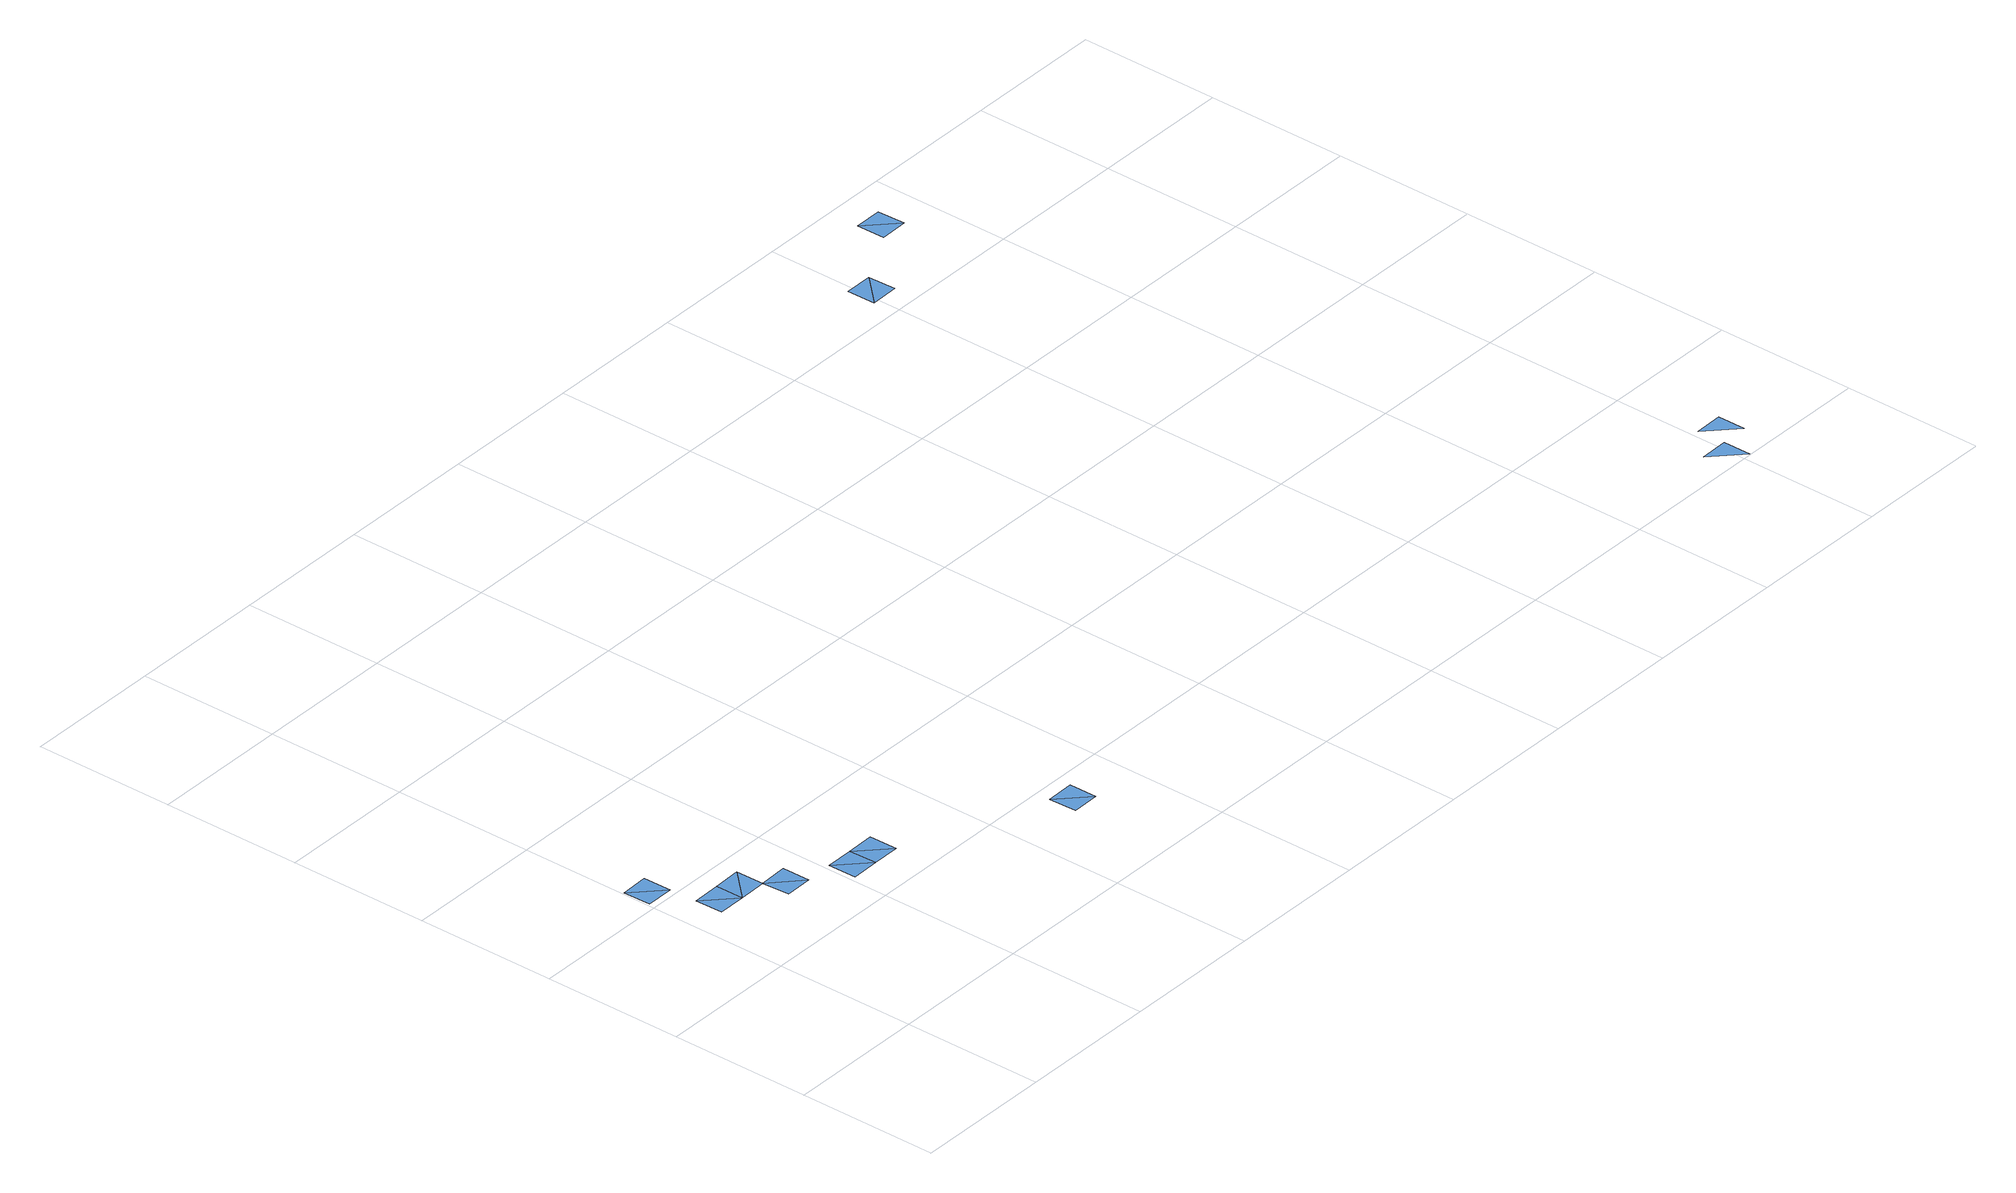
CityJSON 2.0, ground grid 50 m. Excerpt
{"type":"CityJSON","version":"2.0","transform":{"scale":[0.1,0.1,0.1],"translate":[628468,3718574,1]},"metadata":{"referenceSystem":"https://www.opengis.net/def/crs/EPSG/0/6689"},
"CityObjects":{
"waterbody1":{"type":"WaterBody","attributes":{"name":"福岡県津波浸水想定図","class":"1140","function":"2","WaterBodyTsunamiRiskAttribute.description":"1","WaterBodyTsunamiRiskAttribute.rank":"1"},"geometry":[{"type":"MultiSurface","lod":"1","boundaries":[[[0,1,2]],[[2,1,3]],[[4,5,6]],[[7,5,4]],[[8,9,10]],[[11,12,13]]]}]},
"waterbody2":{"type":"WaterBody","attributes":{"name":"福岡県津波浸水想定図","class":"1140","function":"2","WaterBodyTsunamiRiskAttribute.description":"1","WaterBodyTsunamiRiskAttribute.rank":"3"},"geometry":[{"type":"MultiSurface","lod":"1","boundaries":[[[14,15,16]],[[16,15,17]],[[18,19,20]],[[18,21,19]],[[22,23,24]],[[24,23,25]],[[25,23,26]],[[27,25,26]],[[28,29,30]],[[30,29,31]]]}]},
"waterbody3":{"type":"WaterBody","attributes":{"name":"福岡県津波浸水想定図","class":"1140","function":"2","WaterBodyTsunamiRiskAttribute.description":"1","WaterBodyTsunamiRiskAttribute.rank":"2"},"geometry":[{"type":"MultiSurface","lod":"1","boundaries":[[[15,32,17]],[[15,19,32]],[[33,34,35]],[[35,34,36]]]}]}
},
"vertices":[
[11,1024,7],[111,1026,7],[9,1124,7],[109,1126,7],[2981,2581,9],[3079,2683,9],[2979,2681,9],[3081,2583,9],[4031,2,9],[4029,102,9],[3929,100,9],[4129,104,9],[4127,203,9],[4027,202,9],
[115,826,8],[215,828,8],[113,926,8],[213,928,8],[417,732,10],[315,830,8],[317,730,10],[415,832,10],[519,634,9],[619,636,9],[517,734,9],[617,736,9],[719,638,9],[717,738,9],[1224,347,9],[1324,349,9],[1222,447,9],[1322,449,9],
[313,930,8],[3277,2787,8],[3377,2789,8],[3275,2887,8],[3375,2889,8]
]}
